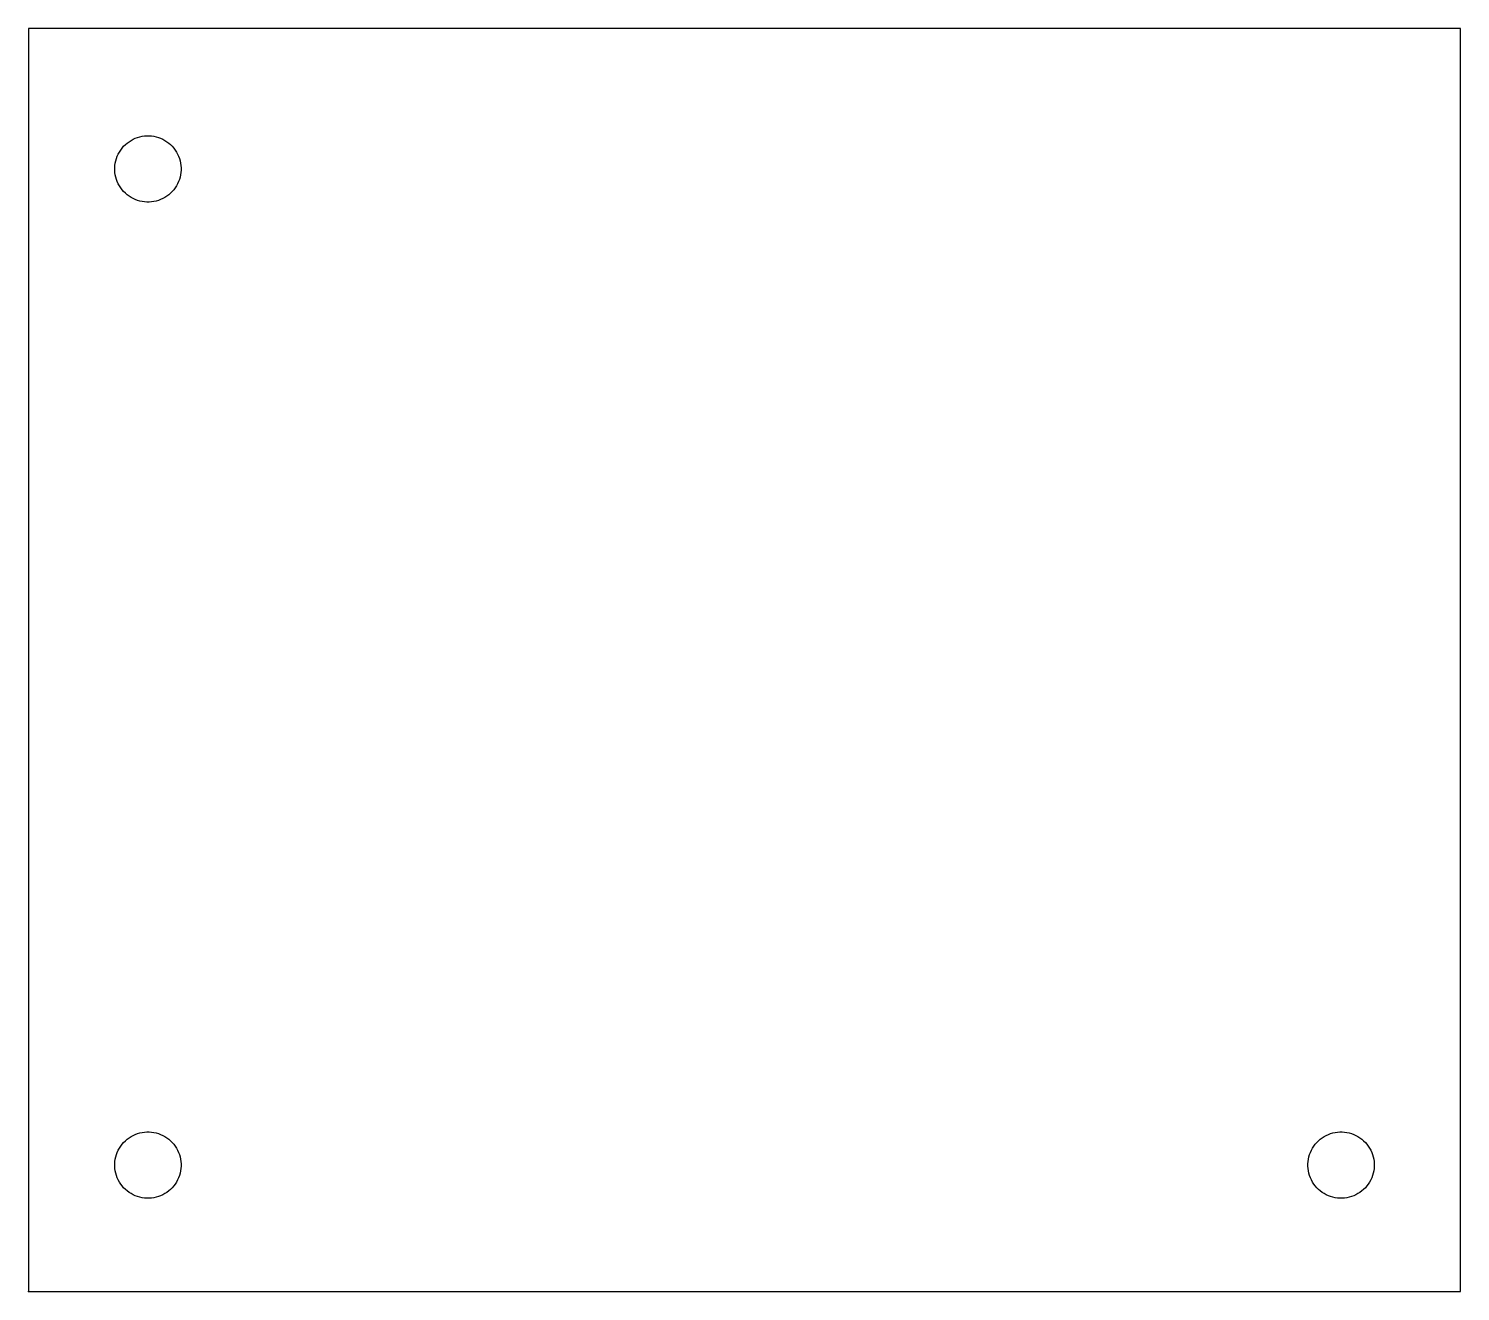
# Model space of a CAD drawing. Header units: centimetres. Extents: x 0 to 6.48, y 0 to 5.71.
import ezdxf

# ---------------------------------------------------------------- set-up
doc = ezdxf.new("R2010")
doc.units = ezdxf.units.CM
doc.header["$MEASUREMENT"] = 0
doc.layers.add('ERobot Minimalis - 2023 v1_Outline', color=7, linetype='Continuous')

msp = doc.modelspace()

# ---------------------------------------------------------------- linework, layer by layer
at = {"layer": 'ERobot Minimalis - 2023 v1_Outline'}
for p, q in [((0, 5.715), (0, 0)), ((6.477, 5.715), (0, 5.715)), ((6.477, 0), (6.477, 5.715)), ((0.422879, 5.17418), (0.429896, 5.18228)), ((0.429896, 5.18228), (0.437472, 5.18985)), ((0.437472, 5.18985), (0.44557, 5.19687)), ((0.44557, 5.19687), (0.454147, 5.20329)), ((0.454147, 5.20329), (0.463161, 5.20908)), ((0.463161, 5.20908), (0.472565, 5.21422)), ((0.472565, 5.21422), (0.482311, 5.21867)), ((0.482311, 5.21867), (0.49235, 5.22241)), ((0.49235, 5.22241), (0.50263, 5.22543)), ((0.50263, 5.22543), (0.5131, 5.22771)), ((0.5131, 5.22771), (0.523706, 5.22924)), ((0.523706, 5.22924), (0.534393, 5.23)), ((0.534393, 5.23), (0.545107, 5.23)), ((0.545107, 5.23), (0.555794, 5.22924)), ((0.555794, 5.22924), (0.5664, 5.22771)), ((0.5664, 5.22771), (0.57687, 5.22543)), ((0.57687, 5.22543), (0.58715, 5.22241)), ((0.58715, 5.22241), (0.597189, 5.21867)), ((0.597189, 5.21867), (0.606935, 5.21422)), ((0.606935, 5.21422), (0.616339, 5.20908)), ((0.616339, 5.20908), (0.625353, 5.20329)), ((0.625353, 5.20329), (0.63393, 5.19687)), ((0.63393, 5.19687), (0.642028, 5.18985)), ((0.642028, 5.18985), (0.649604, 5.18228)), ((0.649604, 5.18228), (0.656621, 5.17418)), ((0.392039, 5.10665), (0.394317, 5.11712)), ((0.394317, 5.11712), (0.397335, 5.1274)), ((0.397335, 5.1274), (0.40108, 5.13744)), ((0.40108, 5.13744), (0.405531, 5.14719)), ((0.405531, 5.14719), (0.410666, 5.15659)), ((0.410666, 5.15659), (0.416458, 5.1656)), ((0.416458, 5.1656), (0.422879, 5.17418)), ((0.656621, 5.17418), (0.663042, 5.1656)), ((0.663042, 5.1656), (0.668834, 5.15659)), ((0.668834, 5.15659), (0.673969, 5.14719)), ((0.673969, 5.14719), (0.67842, 5.13744)), ((0.67842, 5.13744), (0.682165, 5.1274)), ((0.682165, 5.1274), (0.685183, 5.11712)), ((0.685183, 5.11712), (0.687461, 5.10665)), ((0.38975, 5.08536), (0.390514, 5.09604)), ((0.38975, 5.07464), (0.38975, 5.08536)), ((0.390514, 5.06396), (0.38975, 5.07464)), ((0.390514, 5.09604), (0.392039, 5.10665)), ((0.392039, 5.05335), (0.390514, 5.06396)), ((0.394317, 5.04288), (0.392039, 5.05335)), ((0.687461, 5.05335), (0.685183, 5.04288)), ((0.687461, 5.10665), (0.688986, 5.09604)), ((0.688986, 5.06396), (0.687461, 5.05335)), ((0.688986, 5.09604), (0.68975, 5.08536)), ((0.68975, 5.07464), (0.688986, 5.06396)), ((0.68975, 5.08536), (0.68975, 5.07464)), ((0.397335, 5.0326), (0.394317, 5.04288)), ((0.40108, 5.02256), (0.397335, 5.0326)), ((0.405531, 5.01281), (0.40108, 5.02256)), ((0.410666, 5.00341), (0.405531, 5.01281)), ((0.416458, 4.9944), (0.410666, 5.00341)), ((0.422879, 4.98582), (0.416458, 4.9944)), ((0.663042, 4.9944), (0.656621, 4.98582)), ((0.668834, 5.00341), (0.663042, 4.9944)), ((0.673969, 5.01281), (0.668834, 5.00341)), ((0.67842, 5.02256), (0.673969, 5.01281)), ((0.682165, 5.0326), (0.67842, 5.02256)), ((0.685183, 5.04288), (0.682165, 5.0326)), ((0.429896, 4.97772), (0.422879, 4.98582)), ((0.437472, 4.97015), (0.429896, 4.97772)), ((0.44557, 4.96313), (0.437472, 4.97015)), ((0.454147, 4.95671), (0.44557, 4.96313)), ((0.463161, 4.95092), (0.454147, 4.95671)), ((0.472565, 4.94578), (0.463161, 4.95092)), ((0.482311, 4.94133), (0.472565, 4.94578)), ((0.49235, 4.93759), (0.482311, 4.94133)), ((0.50263, 4.93457), (0.49235, 4.93759)), ((0.5131, 4.93229), (0.50263, 4.93457)), ((0.523706, 4.93076), (0.5131, 4.93229)), ((0.534393, 4.93), (0.523706, 4.93076)), ((0.545107, 4.93), (0.534393, 4.93)), ((0.555794, 4.93076), (0.545107, 4.93)), ((0.5664, 4.93229), (0.555794, 4.93076)), ((0.57687, 4.93457), (0.5664, 4.93229)), ((0.58715, 4.93759), (0.57687, 4.93457)), ((0.597189, 4.94133), (0.58715, 4.93759)), ((0.606935, 4.94578), (0.597189, 4.94133)), ((0.616339, 4.95092), (0.606935, 4.94578)), ((0.625353, 4.95671), (0.616339, 4.95092)), ((0.63393, 4.96313), (0.625353, 4.95671)), ((0.642028, 4.97015), (0.63393, 4.96313)), ((0.649604, 4.97772), (0.642028, 4.97015)), ((0.656621, 4.98582), (0.649604, 4.97772)), ((0.482311, 0.71017), (0.49235, 0.713915)), ((0.49235, 0.713915), (0.50263, 0.716933)), ((0.50263, 0.716933), (0.5131, 0.719211)), ((0.5131, 0.719211), (0.523706, 0.720736)), ((0.523706, 0.720736), (0.534393, 0.7215)), ((0.534393, 0.7215), (0.545107, 0.7215)), ((0.545107, 0.7215), (0.555794, 0.720736)), ((0.555794, 0.720736), (0.5664, 0.719211)), ((0.5664, 0.719211), (0.57687, 0.716933)), ((0.57687, 0.716933), (0.58715, 0.713915)), ((0.58715, 0.713915), (0.597189, 0.71017)), ((5.87981, 0.71017), (5.88985, 0.713915)), ((5.88985, 0.713915), (5.90013, 0.716933)), ((5.90013, 0.716933), (5.9106, 0.719211)), ((5.9106, 0.719211), (5.92121, 0.720736)), ((5.92121, 0.720736), (5.93189, 0.7215)), ((5.93189, 0.7215), (5.94261, 0.7215)), ((5.94261, 0.7215), (5.95329, 0.720736)), ((5.95329, 0.720736), (5.9639, 0.719211)), ((5.9639, 0.719211), (5.97437, 0.716933)), ((5.97437, 0.716933), (5.98465, 0.713915)), ((5.98465, 0.713915), (5.99469, 0.71017)), ((0.405531, 0.638685), (0.410666, 0.648089)), ((0.410666, 0.648089), (0.416458, 0.657103)), ((0.416458, 0.657103), (0.422879, 0.66568)), ((0.422879, 0.66568), (0.429896, 0.673778)), ((0.429896, 0.673778), (0.437472, 0.681354)), ((0.437472, 0.681354), (0.44557, 0.688371)), ((0.44557, 0.688371), (0.454147, 0.694792)), ((0.454147, 0.694792), (0.463161, 0.700584)), ((0.463161, 0.700584), (0.472565, 0.705719)), ((0.472565, 0.705719), (0.482311, 0.71017)), ((0.597189, 0.71017), (0.606935, 0.705719)), ((0.606935, 0.705719), (0.616339, 0.700584)), ((0.616339, 0.700584), (0.625353, 0.694792)), ((0.625353, 0.694792), (0.63393, 0.688371)), ((0.63393, 0.688371), (0.642028, 0.681354)), ((0.642028, 0.681354), (0.649604, 0.673778)), ((0.649604, 0.673778), (0.656621, 0.66568)), ((0.656621, 0.66568), (0.663042, 0.657103)), ((0.663042, 0.657103), (0.668834, 0.648089)), ((0.668834, 0.648089), (0.673969, 0.638685)), ((5.80303, 0.638685), (5.80817, 0.648089)), ((5.80817, 0.648089), (5.81396, 0.657103)), ((5.81396, 0.657103), (5.82038, 0.66568)), ((5.82038, 0.66568), (5.8274, 0.673778)), ((5.8274, 0.673778), (5.83497, 0.681354)), ((5.83497, 0.681354), (5.84307, 0.688371)), ((5.84307, 0.688371), (5.85165, 0.694792)), ((5.85165, 0.694792), (5.86066, 0.700584)), ((5.86066, 0.700584), (5.87006, 0.705719)), ((5.87006, 0.705719), (5.87981, 0.71017)), ((5.99469, 0.71017), (6.00444, 0.705719)), ((6.00444, 0.705719), (6.01384, 0.700584)), ((6.01384, 0.700584), (6.02285, 0.694792)), ((6.02285, 0.694792), (6.03143, 0.688371)), ((6.03143, 0.688371), (6.03953, 0.681354)), ((6.03953, 0.681354), (6.0471, 0.673778)), ((6.0471, 0.673778), (6.05412, 0.66568)), ((6.05412, 0.66568), (6.06054, 0.657103)), ((6.06054, 0.657103), (6.06633, 0.648089)), ((6.06633, 0.648089), (6.07147, 0.638685)), ((0.38975, 0.576857), (0.390514, 0.587544)), ((0.390514, 0.587544), (0.392039, 0.59815)), ((0.392039, 0.59815), (0.394317, 0.60862)), ((0.394317, 0.60862), (0.397335, 0.6189)), ((0.397335, 0.6189), (0.40108, 0.628939)), ((0.40108, 0.628939), (0.405531, 0.638685)), ((0.673969, 0.638685), (0.67842, 0.628939)), ((0.67842, 0.628939), (0.682165, 0.6189)), ((0.682165, 0.6189), (0.685183, 0.60862)), ((0.685183, 0.60862), (0.687461, 0.59815)), ((0.687461, 0.59815), (0.688986, 0.587544)), ((0.688986, 0.587544), (0.68975, 0.576857)), ((5.78725, 0.576857), (5.78801, 0.587544)), ((5.78801, 0.587544), (5.78954, 0.59815)), ((5.78954, 0.59815), (5.79182, 0.60862)), ((5.79182, 0.60862), (5.79484, 0.6189)), ((5.79484, 0.6189), (5.79858, 0.628939)), ((5.79858, 0.628939), (5.80303, 0.638685)), ((6.07147, 0.638685), (6.07592, 0.628939)), ((6.07592, 0.628939), (6.07966, 0.6189)), ((6.07966, 0.6189), (6.08268, 0.60862)), ((6.08268, 0.60862), (6.08496, 0.59815)), ((6.08496, 0.59815), (6.08649, 0.587544)), ((6.08649, 0.587544), (6.08725, 0.576857)), ((0.38975, 0.566143), (0.38975, 0.576857)), ((0.390514, 0.555456), (0.38975, 0.566143)), ((0.392039, 0.54485), (0.390514, 0.555456)), ((0.394317, 0.53438), (0.392039, 0.54485)), ((0.397335, 0.5241), (0.394317, 0.53438)), ((0.40108, 0.514061), (0.397335, 0.5241)), ((0.682165, 0.5241), (0.67842, 0.514061)), ((0.685183, 0.53438), (0.682165, 0.5241)), ((0.687461, 0.54485), (0.685183, 0.53438)), ((0.688986, 0.555456), (0.687461, 0.54485)), ((0.68975, 0.566143), (0.688986, 0.555456)), ((0.68975, 0.576857), (0.68975, 0.566143)), ((5.78725, 0.566143), (5.78725, 0.576857)), ((5.78801, 0.555456), (5.78725, 0.566143)), ((5.78954, 0.54485), (5.78801, 0.555456)), ((5.79182, 0.53438), (5.78954, 0.54485)), ((5.79484, 0.5241), (5.79182, 0.53438)), ((5.79858, 0.514061), (5.79484, 0.5241)), ((6.07966, 0.5241), (6.07592, 0.514061)), ((6.08268, 0.53438), (6.07966, 0.5241)), ((6.08496, 0.54485), (6.08268, 0.53438)), ((6.08649, 0.555456), (6.08496, 0.54485)), ((6.08725, 0.566143), (6.08649, 0.555456)), ((6.08725, 0.576857), (6.08725, 0.566143)), ((0.405531, 0.504315), (0.40108, 0.514061)), ((0.410666, 0.494911), (0.405531, 0.504315)), ((0.416458, 0.485897), (0.410666, 0.494911)), ((0.422879, 0.47732), (0.416458, 0.485897)), ((0.429896, 0.469222), (0.422879, 0.47732)), ((0.437472, 0.461646), (0.429896, 0.469222)), ((0.44557, 0.454629), (0.437472, 0.461646)), ((0.454147, 0.448208), (0.44557, 0.454629)), ((0.63393, 0.454629), (0.625353, 0.448208)), ((0.642028, 0.461646), (0.63393, 0.454629)), ((0.649604, 0.469222), (0.642028, 0.461646)), ((0.656621, 0.47732), (0.649604, 0.469222)), ((0.663042, 0.485897), (0.656621, 0.47732)), ((0.668834, 0.494911), (0.663042, 0.485897)), ((0.673969, 0.504315), (0.668834, 0.494911)), ((0.67842, 0.514061), (0.673969, 0.504315)), ((5.80303, 0.504315), (5.79858, 0.514061)), ((5.80817, 0.494911), (5.80303, 0.504315)), ((5.81396, 0.485897), (5.80817, 0.494911)), ((5.82038, 0.47732), (5.81396, 0.485897)), ((5.8274, 0.469222), (5.82038, 0.47732)), ((5.83497, 0.461646), (5.8274, 0.469222)), ((5.84307, 0.454629), (5.83497, 0.461646)), ((5.85165, 0.448208), (5.84307, 0.454629)), ((6.03143, 0.454629), (6.02285, 0.448208)), ((6.03953, 0.461646), (6.03143, 0.454629)), ((6.0471, 0.469222), (6.03953, 0.461646)), ((6.05412, 0.47732), (6.0471, 0.469222)), ((6.06054, 0.485897), (6.05412, 0.47732)), ((6.06633, 0.494911), (6.06054, 0.485897)), ((6.07147, 0.504315), (6.06633, 0.494911)), ((6.07592, 0.514061), (6.07147, 0.504315)), ((0.463161, 0.442416), (0.454147, 0.448208)), ((0.472565, 0.437281), (0.463161, 0.442416)), ((0.482311, 0.43283), (0.472565, 0.437281)), ((0.49235, 0.429085), (0.482311, 0.43283)), ((0.50263, 0.426067), (0.49235, 0.429085)), ((0.5131, 0.423789), (0.50263, 0.426067)), ((0.523706, 0.422264), (0.5131, 0.423789)), ((0.534393, 0.4215), (0.523706, 0.422264)), ((0.545107, 0.4215), (0.534393, 0.4215)), ((0.555794, 0.422264), (0.545107, 0.4215)), ((0.5664, 0.423789), (0.555794, 0.422264)), ((0.57687, 0.426067), (0.5664, 0.423789)), ((0.58715, 0.429085), (0.57687, 0.426067)), ((0.597189, 0.43283), (0.58715, 0.429085)), ((0.606935, 0.437281), (0.597189, 0.43283)), ((0.616339, 0.442416), (0.606935, 0.437281)), ((0.625353, 0.448208), (0.616339, 0.442416)), ((5.86066, 0.442416), (5.85165, 0.448208)), ((5.87006, 0.437281), (5.86066, 0.442416)), ((5.87981, 0.43283), (5.87006, 0.437281)), ((5.88985, 0.429085), (5.87981, 0.43283)), ((5.90013, 0.426067), (5.88985, 0.429085)), ((5.9106, 0.423789), (5.90013, 0.426067)), ((5.92121, 0.422264), (5.9106, 0.423789)), ((5.93189, 0.4215), (5.92121, 0.422264)), ((5.94261, 0.4215), (5.93189, 0.4215)), ((5.95329, 0.422264), (5.94261, 0.4215)), ((5.9639, 0.423789), (5.95329, 0.422264)), ((5.97437, 0.426067), (5.9639, 0.423789)), ((5.98465, 0.429085), (5.97437, 0.426067)), ((5.99469, 0.43283), (5.98465, 0.429085)), ((6.00444, 0.437281), (5.99469, 0.43283)), ((6.01384, 0.442416), (6.00444, 0.437281)), ((6.02285, 0.448208), (6.01384, 0.442416)), ((0, 0), (6.477, 0))]:
    msp.add_line(p, q, dxfattribs=at)
msp.add_point((0, 0), dxfattribs=at)

doc.saveas('drawing.dxf')
